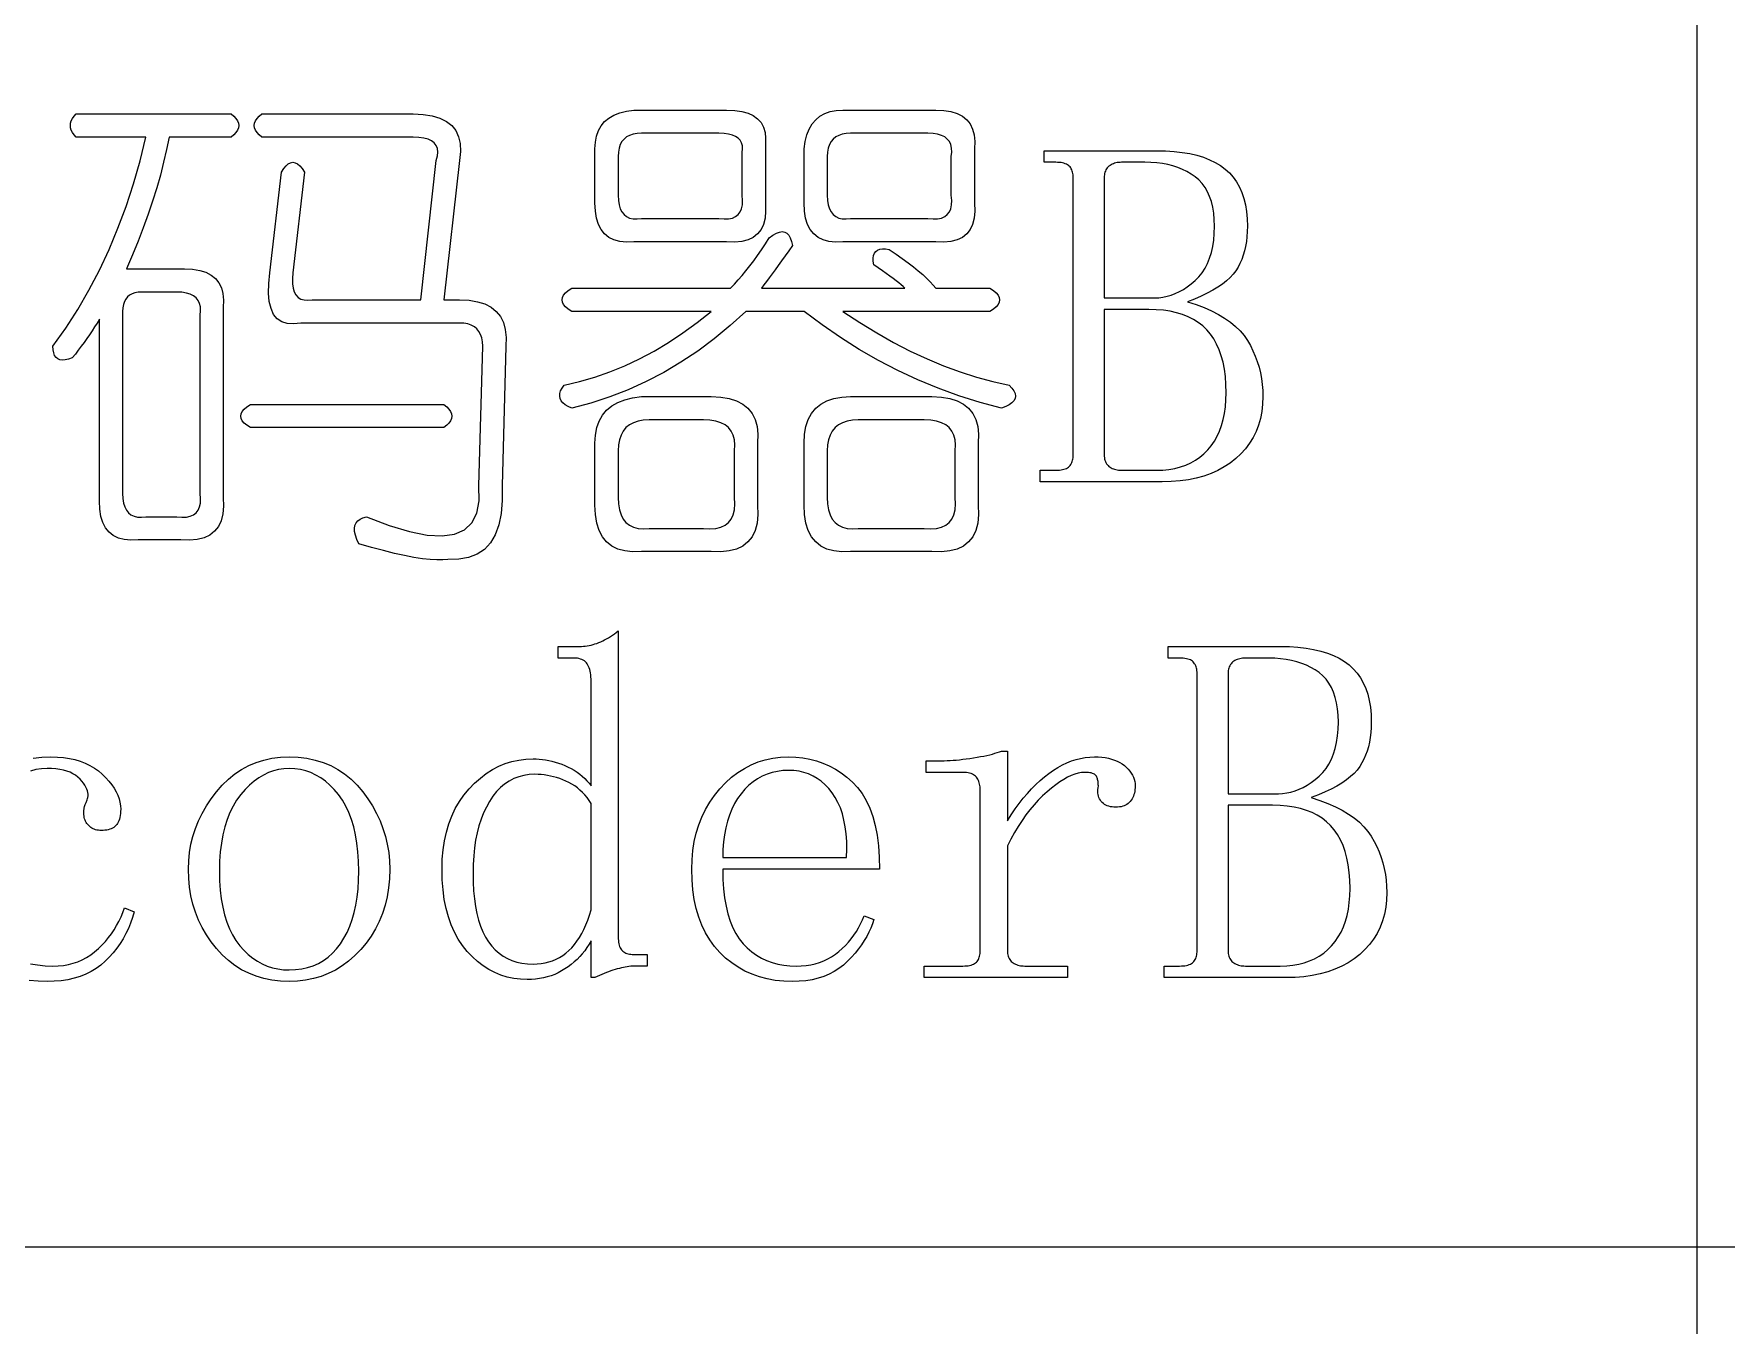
# Model space of a CAD drawing. Extents: x 1 to 297, y 1 to 210.
# Drawn here: x 245.32 to 252.32, y 45.35 to 50.69 of the extents above; entities that cross this region are included whole.
import ezdxf

# ---------------------------------------------------------------- set-up
doc = ezdxf.new("R2010")
doc.units = 0

msp = doc.modelspace()

# ---------------------------------------------------------------- linework, layer by layer
at = {"color": 7, "lineweight": 13}
for p, q in [((252.1961, 61.8412), (252.1961, 29.5098)), ((220.3005, 45.6755), (295.449, 45.6755))]:
    msp.add_line(p, q, dxfattribs=at)
for points in [[(245.4986, 50.356), (246.1386, 50.356), (246.1502, 50.3464), (246.1591, 50.3368), (246.1655, 50.3272), (246.1694, 50.3176), (246.1706, 50.308), (246.1694, 50.2984), (246.1655, 50.2888), (246.1591, 50.2792), (246.1502, 50.2696), (246.1386, 50.26), (245.8826, 50.26), (245.8722, 50.2085), (245.8602, 50.1564), (245.8466, 50.1036), (245.8314, 50.0501), (245.8146, 49.996), (245.7962, 49.9413), (245.7762, 49.886), (245.7546, 49.83), (245.7314, 49.7733), (245.7066, 49.716), (245.9466, 49.716), (245.9799, 49.7144), (246.0094, 49.7096), (246.035, 49.7016), (246.0567, 49.6904), (246.0746, 49.676), (246.0887, 49.6584), (246.099, 49.6376), (246.1054, 49.6136), (246.1079, 49.5864), (246.1066, 49.556), (246.1066, 48.772), (246.1078, 48.7357), (246.1047, 48.7036), (246.0975, 48.6756), (246.0862, 48.6517), (246.0706, 48.632), (246.051, 48.6165), (246.0271, 48.6052), (245.9991, 48.598), (245.967, 48.5949), (245.9306, 48.596), (245.7546, 48.596), (245.7242, 48.5948), (245.697, 48.5973), (245.673, 48.6037), (245.6522, 48.614), (245.6346, 48.628), (245.6202, 48.646), (245.609, 48.6677), (245.601, 48.6933), (245.5962, 48.7228), (245.5946, 48.756), (245.5946, 49.508), (245.5849, 49.492), (245.5748, 49.476), (245.5644, 49.46), (245.5537, 49.444), (245.5426, 49.428), (245.5313, 49.412), (245.5196, 49.396), (245.5076, 49.38), (245.4953, 49.364), (245.4826, 49.348), (245.4674, 49.3428), (245.4538, 49.3397), (245.4418, 49.3389), (245.4314, 49.3404), (245.4226, 49.344), (245.4154, 49.35), (245.4098, 49.3581), (245.4058, 49.3685), (245.4034, 49.3812), (245.4026, 49.396), (245.4554, 49.4709), (245.505, 49.5484), (245.5514, 49.6284), (245.5946, 49.7109), (245.6346, 49.796), (245.6714, 49.8837), (245.705, 49.974), (245.7354, 50.0668), (245.7626, 50.1621), (245.7866, 50.26), (245.4986, 50.26), (245.49, 50.2696), (245.4833, 50.2792), (245.4785, 50.2888), (245.4756, 50.2984), (245.4746, 50.308), (245.4756, 50.3176), (245.4785, 50.3272), (245.4833, 50.3368), (245.49, 50.3464)], [(246.2666, 50.356), (246.8906, 50.356), (246.9329, 50.3541), (246.97, 50.3484), (247.002, 50.3388), (247.0289, 50.3253), (247.0506, 50.308), (247.0673, 50.2869), (247.0788, 50.262), (247.0852, 50.2332), (247.0865, 50.2005), (247.0826, 50.164), (247.0186, 49.588), (247.0826, 49.588), (247.122, 49.5861), (247.1569, 49.5804), (247.1873, 49.5708), (247.2132, 49.5573), (247.2346, 49.54), (247.2516, 49.5189), (247.2641, 49.494), (247.2721, 49.4652), (247.2756, 49.4325), (247.2746, 49.396), (247.2586, 48.82), (247.2593, 48.7594), (247.2548, 48.7055), (247.2452, 48.6583), (247.2305, 48.6178), (247.2106, 48.584), (247.1857, 48.557), (247.1556, 48.5367), (247.1204, 48.5231), (247.0801, 48.5162), (247.0346, 48.516), (247.0137, 48.5138), (246.9892, 48.5135), (246.9612, 48.5151), (246.9297, 48.5186), (246.8946, 48.524), (246.8561, 48.5314), (246.814, 48.5407), (246.7684, 48.5519), (246.7193, 48.565), (246.6666, 48.58), (246.6583, 48.5984), (246.6526, 48.6152), (246.6494, 48.6304), (246.6487, 48.644), (246.6506, 48.656), (246.6551, 48.6664), (246.6622, 48.6752), (246.6718, 48.6824), (246.6839, 48.688), (246.6986, 48.692), (246.7926, 48.6559), (246.8759, 48.6306), (246.9487, 48.6162), (247.011, 48.6127), (247.0626, 48.62), (247.1038, 48.6383), (247.1343, 48.6674), (247.1543, 48.7074), (247.1638, 48.7583), (247.1626, 48.82), (247.1786, 49.396), (247.1777, 49.4143), (247.1748, 49.4306), (247.17, 49.445), (247.1633, 49.4575), (247.1546, 49.468), (247.1441, 49.4767), (247.1316, 49.4834), (247.1172, 49.4882), (247.1009, 49.4911), (247.0826, 49.492), (246.4266, 49.492), (246.3966, 49.4884), (246.3703, 49.4901), (246.3479, 49.4973), (246.3294, 49.51), (246.3146, 49.528), (246.3038, 49.5516), (246.2967, 49.5805), (246.2935, 49.6149), (246.2942, 49.6548), (246.2986, 49.7), (246.3466, 50.116), (246.3562, 50.1304), (246.3658, 50.1416), (246.3754, 50.1496), (246.385, 50.1544), (246.3946, 50.156), (246.4042, 50.1544), (246.4138, 50.1496), (246.4234, 50.1416), (246.433, 50.1304), (246.4426, 50.116), (246.3946, 49.7), (246.3926, 49.6759), (246.3927, 49.6546), (246.3951, 49.6362), (246.3998, 49.6207), (246.4066, 49.608), (246.4158, 49.5983), (246.4271, 49.5914), (246.4407, 49.5874), (246.4566, 49.5863), (246.4746, 49.588), (246.9226, 49.588), (246.9866, 50.164), (246.9914, 50.1823), (246.993, 50.1986), (246.9914, 50.213), (246.9866, 50.2255), (246.9786, 50.236), (246.9674, 50.2447), (246.953, 50.2514), (246.9354, 50.2562), (246.9146, 50.2591), (246.8906, 50.26), (246.2666, 50.26), (246.2551, 50.2696), (246.2462, 50.2792), (246.2398, 50.2888), (246.2359, 50.2984), (246.2346, 50.308), (246.2359, 50.3176), (246.2398, 50.3272), (246.2462, 50.3368), (246.2551, 50.3464)], [(247.8026, 50.372), (248.1866, 50.372), (248.2199, 50.3706), (248.2494, 50.3663), (248.275, 50.3591), (248.2967, 50.349), (248.3146, 50.336), (248.3287, 50.3202), (248.339, 50.3015), (248.3454, 50.2799), (248.3479, 50.2554), (248.3466, 50.228), (248.3466, 49.988), (248.3479, 49.9548), (248.3454, 49.9253), (248.339, 49.8997), (248.3287, 49.878), (248.3146, 49.86), (248.2967, 49.846), (248.275, 49.8357), (248.2494, 49.8293), (248.2199, 49.8268), (248.1866, 49.828), (247.8026, 49.828), (247.7722, 49.8268), (247.745, 49.8293), (247.721, 49.8357), (247.7002, 49.846), (247.6826, 49.86), (247.6682, 49.878), (247.657, 49.8997), (247.649, 49.9253), (247.6442, 49.9548), (247.6426, 49.988), (247.6426, 50.212), (247.6442, 50.2396), (247.649, 50.2645), (247.657, 50.2869), (247.6682, 50.3068), (247.6826, 50.324), (247.7002, 50.3388), (247.721, 50.3509), (247.745, 50.3605), (247.7722, 50.3676)], [(248.5066, 50.212), (248.5111, 50.2424), (248.5182, 50.2696), (248.5278, 50.2936), (248.5399, 50.3144), (248.5546, 50.332), (248.5719, 50.3464), (248.5918, 50.3576), (248.6142, 50.3656), (248.6391, 50.3704), (248.6666, 50.372), (249.0506, 50.372), (249.0839, 50.3704), (249.1134, 50.3656), (249.139, 50.3576), (249.1607, 50.3464), (249.1786, 50.332), (249.1927, 50.3144), (249.203, 50.2936), (249.2094, 50.2696), (249.2119, 50.2424), (249.2106, 50.212), (249.2106, 49.988), (249.2119, 49.9548), (249.2094, 49.9253), (249.203, 49.8997), (249.1927, 49.878), (249.1786, 49.86), (249.1607, 49.846), (249.139, 49.8357), (249.1134, 49.8293), (249.0839, 49.8268), (249.0506, 49.828), (248.6666, 49.828), (248.6362, 49.8268), (248.609, 49.8293), (248.585, 49.8357), (248.5642, 49.846), (248.5466, 49.86), (248.5322, 49.878), (248.521, 49.8997), (248.513, 49.9253), (248.5082, 49.9548), (248.5066, 49.988)], [(248.1546, 50.276), (247.8346, 50.276), (247.8164, 50.2751), (247.8001, 50.2722), (247.7857, 50.2674), (247.7732, 50.2607), (247.7626, 50.252), (247.754, 50.2415), (247.7473, 50.229), (247.7425, 50.2146), (247.7396, 50.1983), (247.7386, 50.18), (247.7386, 50.02), (247.7396, 49.9989), (247.7425, 49.9804), (247.7473, 49.9644), (247.754, 49.9509), (247.7626, 49.94), (247.7732, 49.9317), (247.7857, 49.926), (247.8001, 49.9228), (247.8164, 49.9221), (247.8346, 49.924), (248.1546, 49.924), (248.1758, 49.9221), (248.1943, 49.9228), (248.2103, 49.926), (248.2238, 49.9317), (248.2346, 49.94), (248.243, 49.9509), (248.2487, 49.9644), (248.2519, 49.9804), (248.2526, 49.9989), (248.2506, 50.02), (248.2506, 50.196), (248.2526, 50.2112), (248.2519, 50.2248), (248.2487, 50.2368), (248.243, 50.2472), (248.2346, 50.256), (248.2238, 50.2632), (248.2103, 50.2688), (248.1943, 50.2728), (248.1758, 50.2752)], [(249.0186, 50.276), (248.6986, 50.276), (248.6804, 50.2751), (248.6641, 50.2722), (248.6497, 50.2674), (248.6372, 50.2607), (248.6266, 50.252), (248.618, 50.2415), (248.6113, 50.229), (248.6065, 50.2146), (248.6036, 50.1983), (248.6026, 50.18), (248.6026, 50.02), (248.6036, 49.9989), (248.6065, 49.9804), (248.6113, 49.9644), (248.618, 49.9509), (248.6266, 49.94), (248.6372, 49.9317), (248.6497, 49.926), (248.6641, 49.9228), (248.6804, 49.9221), (248.6986, 49.924), (249.0186, 49.924), (249.0398, 49.9221), (249.0583, 49.9228), (249.0743, 49.926), (249.0878, 49.9317), (249.0986, 49.94), (249.107, 49.9509), (249.1127, 49.9644), (249.1159, 49.9804), (249.1166, 49.9989), (249.1146, 50.02), (249.1146, 50.18), (249.1166, 50.1983), (249.1159, 50.2146), (249.1127, 50.229), (249.107, 50.2415), (249.0986, 50.252), (249.0878, 50.2607), (249.0743, 50.2674), (249.0583, 50.2722), (249.0398, 50.2751)], [(249.4826, 48.836), (249.4826, 48.884), (249.5466, 48.884), (249.5544, 48.8842), (249.5617, 48.8847), (249.5685, 48.8855), (249.5748, 48.8866), (249.5806, 48.888), (249.586, 48.8898), (249.5909, 48.8919), (249.5953, 48.8943), (249.5992, 48.897), (249.6026, 48.9), (249.6057, 48.9034), (249.6084, 48.9071), (249.6108, 48.9111), (249.6129, 48.9154), (249.6146, 48.92), (249.6161, 48.925), (249.6172, 48.9303), (249.618, 48.9359), (249.6185, 48.9418), (249.6186, 48.948), (249.6186, 50.092), (249.6185, 50.0983), (249.618, 50.1042), (249.6172, 50.1098), (249.6161, 50.1151), (249.6146, 50.12), (249.6129, 50.1247), (249.6108, 50.129), (249.6084, 50.133), (249.6057, 50.1367), (249.6026, 50.14), (249.5992, 50.1431), (249.5953, 50.1458), (249.5909, 50.1482), (249.586, 50.1503), (249.5806, 50.152), (249.5748, 50.1535), (249.5685, 50.1546), (249.5617, 50.1554), (249.5544, 50.1559), (249.5466, 50.156), (249.4986, 50.156), (249.4986, 50.204), (249.9626, 50.204), (250, 50.2033), (250.0354, 50.201), (250.0688, 50.1972), (250.1002, 50.1919), (250.1296, 50.185), (250.157, 50.1767), (250.1824, 50.1668), (250.2058, 50.1554), (250.2272, 50.1425), (250.2466, 50.128), (250.2641, 50.112), (250.2798, 50.0943), (250.2936, 50.0749), (250.3055, 50.0538), (250.3156, 50.031), (250.3239, 50.0066), (250.3304, 49.9805), (250.335, 49.9527), (250.3377, 49.9232), (250.3386, 49.892), (250.3382, 49.87), (250.3367, 49.8488), (250.3343, 49.8284), (250.331, 49.8088), (250.3266, 49.79), (250.3214, 49.772), (250.3151, 49.7548), (250.3079, 49.7384), (250.2998, 49.7228), (250.2906, 49.708), (250.28, 49.6938), (250.2673, 49.6799), (250.2525, 49.6663), (250.2356, 49.653), (250.2166, 49.64), (250.1956, 49.6274), (250.1725, 49.6151), (250.1473, 49.6031), (250.12, 49.5914), (250.0906, 49.58), (250.1262, 49.5684), (250.1594, 49.5557), (250.1902, 49.5421), (250.2186, 49.5276), (250.2446, 49.512), (250.2682, 49.4956), (250.2894, 49.4781), (250.3082, 49.4597), (250.3246, 49.4404), (250.3386, 49.42), (250.3508, 49.399), (250.3617, 49.3775), (250.3713, 49.3555), (250.3796, 49.333), (250.3866, 49.31), (250.3924, 49.2866), (250.3969, 49.2627), (250.4001, 49.2383), (250.402, 49.2134), (250.4026, 49.188), (250.4015, 49.1567), (250.3982, 49.1266), (250.3926, 49.0978), (250.3847, 49.0703), (250.3746, 49.044), (250.3623, 49.0191), (250.3478, 48.9954), (250.331, 48.973), (250.3119, 48.9519), (250.2906, 48.932), (250.2674, 48.9138), (250.2426, 48.8975), (250.2162, 48.8831), (250.1882, 48.8706), (250.1586, 48.86), (250.1274, 48.8514), (250.0946, 48.8447), (250.0602, 48.8399), (250.0242, 48.837), (249.9866, 48.836)], [(250.2026, 49.892), (250.2018, 49.92), (250.1994, 49.9463), (250.1954, 49.9709), (250.1898, 49.9938), (250.1826, 50.015), (250.1738, 50.0346), (250.1634, 50.0525), (250.1514, 50.0687), (250.1378, 50.0832), (250.1226, 50.096), (250.1062, 50.1074), (250.0887, 50.1176), (250.0703, 50.1266), (250.051, 50.1344), (250.0306, 50.141), (250.0094, 50.1464), (249.9871, 50.1506), (249.9639, 50.1536), (249.9398, 50.1554), (249.9146, 50.156), (249.8186, 50.156), (249.8124, 50.1559), (249.8063, 50.1554), (249.8005, 50.1546), (249.795, 50.1535), (249.7896, 50.152), (249.7846, 50.1503), (249.7797, 50.1482), (249.7751, 50.1458), (249.7708, 50.1431), (249.7666, 50.14), (249.7628, 50.1367), (249.7594, 50.133), (249.7564, 50.129), (249.7538, 50.1247), (249.7516, 50.12), (249.7498, 50.1151), (249.7484, 50.1098), (249.7474, 50.1042), (249.7468, 50.0983), (249.7466, 50.092), (249.7466, 49.596), (249.9546, 49.596), (249.9722, 49.5968), (249.9895, 49.5989), (250.0067, 49.6025), (250.0238, 49.6076), (250.0406, 49.614), (250.0574, 49.622), (250.0739, 49.6313), (250.0903, 49.6421), (250.1066, 49.6544), (250.1226, 49.668), (250.1378, 49.6832), (250.1514, 49.7), (250.1634, 49.7184), (250.1738, 49.7384), (250.1826, 49.76), (250.1898, 49.7832), (250.1954, 49.808), (250.1994, 49.8344), (250.2018, 49.8624)], [(248.7946, 49.732), (248.7924, 49.7471), (248.7921, 49.7602), (248.7937, 49.7714), (248.7972, 49.7807), (248.8026, 49.788), (248.81, 49.7935), (248.8193, 49.797), (248.8305, 49.7986), (248.8436, 49.7983), (248.8586, 49.796), (248.8865, 49.7772), (248.9124, 49.7589), (248.9364, 49.7413), (248.9585, 49.7244), (248.9786, 49.708), (248.9969, 49.6924), (249.0132, 49.6773), (249.0276, 49.6629), (249.0401, 49.6492), (249.0506, 49.636), (249.2746, 49.636), (249.289, 49.6264), (249.3002, 49.6168), (249.3082, 49.6072), (249.313, 49.5976), (249.3146, 49.588), (249.313, 49.5784), (249.3082, 49.5688), (249.3002, 49.5592), (249.289, 49.5496), (249.2746, 49.54), (248.6666, 49.54), (248.7369, 49.4938), (248.8068, 49.4511), (248.8764, 49.4119), (248.9457, 49.3762), (249.0146, 49.344), (249.0833, 49.3154), (249.1516, 49.2903), (249.2196, 49.2687), (249.2873, 49.2506), (249.3546, 49.236), (249.3658, 49.2236), (249.3738, 49.2117), (249.3786, 49.2005), (249.3802, 49.19), (249.3786, 49.18), (249.3738, 49.1708), (249.3658, 49.1621), (249.3546, 49.1541), (249.3402, 49.1468), (249.3226, 49.14), (249.2338, 49.1642), (249.1466, 49.1919), (249.061, 49.2231), (248.977, 49.2578), (248.8946, 49.296), (248.8138, 49.3378), (248.7346, 49.3831), (248.657, 49.4319), (248.581, 49.4842), (248.5066, 49.54), (248.2666, 49.54), (248.2018, 49.4813), (248.1354, 49.4268), (248.0674, 49.3764), (247.9978, 49.3301), (247.9266, 49.288), (247.8538, 49.2501), (247.7794, 49.2164), (247.7034, 49.1868), (247.6258, 49.1613), (247.5466, 49.14), (247.5319, 49.1468), (247.5198, 49.1541), (247.5102, 49.1621), (247.5031, 49.1708), (247.4986, 49.18), (247.4967, 49.19), (247.4974, 49.2005), (247.5006, 49.2117), (247.5063, 49.2236), (247.5146, 49.236), (247.5783, 49.2506), (247.6414, 49.2687), (247.7038, 49.2903), (247.7655, 49.3154), (247.8266, 49.344), (247.8871, 49.3762), (247.947, 49.4119), (248.0062, 49.4511), (248.0647, 49.4938), (248.1226, 49.54), (247.5466, 49.54), (247.5322, 49.5496), (247.521, 49.5592), (247.513, 49.5688), (247.5082, 49.5784), (247.5066, 49.588), (247.5082, 49.5976), (247.513, 49.6072), (247.521, 49.6168), (247.5322, 49.6264), (247.5466, 49.636), (248.2026, 49.636), (248.2186, 49.6525), (248.2346, 49.67), (248.2506, 49.6884), (248.2666, 49.7077), (248.2826, 49.728), (248.2986, 49.7493), (248.3146, 49.7716), (248.3306, 49.7948), (248.3466, 49.8189), (248.3626, 49.844), (248.378, 49.8552), (248.3921, 49.8632), (248.4049, 49.868), (248.4164, 49.8696), (248.4266, 49.868), (248.4356, 49.8632), (248.4433, 49.8552), (248.4497, 49.844), (248.4548, 49.8296), (248.4586, 49.812), (248.443, 49.7901), (248.4279, 49.7692), (248.4135, 49.7492), (248.3998, 49.7301), (248.3866, 49.712), (248.3742, 49.6949), (248.3623, 49.6788), (248.3511, 49.6636), (248.3406, 49.6493), (248.3306, 49.636), (248.9226, 49.636), (248.9156, 49.6428), (248.9073, 49.6501), (248.8977, 49.6581), (248.8868, 49.6668), (248.8746, 49.676), (248.8612, 49.686), (248.8465, 49.6965), (248.8305, 49.7077), (248.8132, 49.7196)], [(245.9146, 49.62), (245.7706, 49.62), (245.7554, 49.6192), (245.7418, 49.6168), (245.7298, 49.6128), (245.7194, 49.6072), (245.7106, 49.6), (245.7034, 49.5912), (245.6978, 49.5808), (245.6938, 49.5688), (245.6914, 49.5552), (245.6906, 49.54), (245.6906, 48.788), (245.6916, 48.7669), (245.6945, 48.7484), (245.6993, 48.7324), (245.706, 48.7189), (245.7146, 48.708), (245.7252, 48.6997), (245.7377, 48.694), (245.7521, 48.6908), (245.7684, 48.6901), (245.7866, 48.692), (245.9146, 48.692), (245.9358, 48.6901), (245.9543, 48.6908), (245.9703, 48.694), (245.9838, 48.6997), (245.9946, 48.708), (246.003, 48.7189), (246.0087, 48.7324), (246.0119, 48.7484), (246.0126, 48.7669), (246.0106, 48.788), (246.0106, 49.524), (246.0126, 49.5423), (246.0119, 49.5586), (246.0087, 49.573), (246.003, 49.5855), (245.9946, 49.596), (245.9838, 49.6047), (245.9703, 49.6114), (245.9543, 49.6162), (245.9358, 49.6191)], [(249.9626, 48.884), (249.9892, 48.8849), (250.0146, 48.8874), (250.0388, 48.8916), (250.0618, 48.8975), (250.0836, 48.905), (250.1042, 48.9143), (250.1236, 48.9252), (250.1418, 48.9378), (250.1588, 48.9521), (250.1746, 48.968), (250.1891, 48.9855), (250.202, 49.0044), (250.2134, 49.0246), (250.2233, 49.0461), (250.2316, 49.069), (250.2385, 49.0933), (250.2438, 49.119), (250.2476, 49.146), (250.2499, 49.1743), (250.2506, 49.204), (250.2498, 49.2383), (250.2474, 49.2708), (250.2434, 49.3014), (250.2378, 49.3301), (250.2306, 49.357), (250.2218, 49.3821), (250.2114, 49.4054), (250.1994, 49.4268), (250.1858, 49.4463), (250.1706, 49.464), (250.1538, 49.48), (250.1354, 49.4943), (250.1154, 49.5069), (250.0938, 49.5178), (250.0706, 49.527), (250.0458, 49.5346), (250.0194, 49.5405), (249.9914, 49.5447), (249.9618, 49.5472), (249.9306, 49.548), (249.7466, 49.548), (249.7466, 48.948), (249.7468, 48.9418), (249.7474, 48.9359), (249.7484, 48.9303), (249.7498, 48.925), (249.7516, 48.92), (249.7538, 48.9154), (249.7564, 48.9111), (249.7594, 48.9071), (249.7628, 48.9034), (249.7666, 48.9), (249.7708, 48.897), (249.7751, 48.8943), (249.7797, 48.8919), (249.7846, 48.8898), (249.7896, 48.888), (249.795, 48.8866), (249.8005, 48.8855), (249.8063, 48.8847), (249.8124, 48.8842), (249.8186, 48.884)], [(247.6426, 48.996), (247.6446, 49.0296), (247.6503, 49.06), (247.6599, 49.0872), (247.6734, 49.1112), (247.6906, 49.132), (247.7118, 49.1496), (247.7367, 49.164), (247.7655, 49.1752), (247.7982, 49.1832), (247.8346, 49.188), (248.1226, 49.188), (248.162, 49.1861), (248.1969, 49.1804), (248.2273, 49.1708), (248.2532, 49.1573), (248.2746, 49.14), (248.2916, 49.1189), (248.3041, 49.094), (248.3121, 49.0652), (248.3156, 49.0325), (248.3146, 48.996), (248.3146, 48.74), (248.3156, 48.7007), (248.3121, 48.6658), (248.3041, 48.6354), (248.2916, 48.6095), (248.2746, 48.588), (248.2532, 48.5711), (248.2273, 48.5586), (248.1969, 48.5506), (248.162, 48.5471), (248.1226, 48.548), (247.8346, 48.548), (247.7982, 48.5471), (247.7655, 48.5506), (247.7367, 48.5586), (247.7118, 48.5711), (247.6906, 48.588), (247.6734, 48.6095), (247.6599, 48.6354), (247.6503, 48.6658), (247.6446, 48.7007), (247.6426, 48.74)], [(248.5066, 48.996), (248.5086, 49.0325), (248.5143, 49.0652), (248.5239, 49.094), (248.5374, 49.1189), (248.5546, 49.14), (248.5758, 49.1573), (248.6007, 49.1708), (248.6295, 49.1804), (248.6622, 49.1861), (248.6986, 49.188), (249.0346, 49.188), (249.074, 49.1861), (249.1089, 49.1804), (249.1393, 49.1708), (249.1652, 49.1573), (249.1866, 49.14), (249.2036, 49.1189), (249.2161, 49.094), (249.2241, 49.0652), (249.2276, 49.0325), (249.2266, 48.996), (249.2266, 48.74), (249.2276, 48.7007), (249.2241, 48.6658), (249.2161, 48.6354), (249.2036, 48.6095), (249.1866, 48.588), (249.1652, 48.5711), (249.1393, 48.5586), (249.1089, 48.5506), (249.074, 48.5471), (249.0346, 48.548), (248.6986, 48.548), (248.6622, 48.5471), (248.6295, 48.5506), (248.6007, 48.5586), (248.5758, 48.5711), (248.5546, 48.588), (248.5374, 48.6095), (248.5239, 48.6354), (248.5143, 48.6658), (248.5086, 48.7007), (248.5066, 48.74)], [(247.0186, 49.156), (247.0302, 49.1464), (247.0391, 49.1368), (247.0455, 49.1272), (247.0494, 49.1176), (247.0506, 49.108), (247.0494, 49.0984), (247.0455, 49.0888), (247.0391, 49.0792), (247.0302, 49.0696), (247.0186, 49.06), (246.2186, 49.06), (246.2042, 49.0696), (246.193, 49.0792), (246.185, 49.0888), (246.1802, 49.0984), (246.1786, 49.108), (246.1802, 49.1176), (246.185, 49.1272), (246.193, 49.1368), (246.2042, 49.1464), (246.2186, 49.156)], [(248.0906, 49.092), (247.8666, 49.092), (247.8423, 49.0908), (247.8206, 49.0869), (247.8014, 49.0805), (247.7847, 49.0716), (247.7706, 49.06), (247.7591, 49.046), (247.7502, 49.0293), (247.7438, 49.0101), (247.7399, 48.9884), (247.7386, 48.964), (247.7386, 48.772), (247.7399, 48.7448), (247.7438, 48.7208), (247.7502, 48.7), (247.7591, 48.6824), (247.7706, 48.668), (247.7847, 48.6568), (247.8014, 48.6488), (247.8206, 48.644), (247.8423, 48.6424), (247.8666, 48.644), (248.0906, 48.644), (248.1178, 48.6424), (248.1418, 48.644), (248.1626, 48.6488), (248.1802, 48.6568), (248.1946, 48.668), (248.2058, 48.6824), (248.2138, 48.7), (248.2186, 48.7208), (248.2202, 48.7448), (248.2186, 48.772), (248.2186, 48.964), (248.2202, 48.9884), (248.2186, 49.0101), (248.2138, 49.0293), (248.2058, 49.046), (248.1946, 49.06), (248.1802, 49.0716), (248.1626, 49.0805), (248.1418, 49.0869), (248.1178, 49.0908)], [(249.0026, 49.092), (248.7306, 49.092), (248.7063, 49.0908), (248.6846, 49.0869), (248.6654, 49.0805), (248.6487, 49.0716), (248.6346, 49.06), (248.6231, 49.046), (248.6142, 49.0293), (248.6078, 49.0101), (248.6039, 48.9884), (248.6026, 48.964), (248.6026, 48.772), (248.6039, 48.7448), (248.6078, 48.7208), (248.6142, 48.7), (248.6231, 48.6824), (248.6346, 48.668), (248.6487, 48.6568), (248.6654, 48.6488), (248.6846, 48.644), (248.7063, 48.6424), (248.7306, 48.644), (249.0026, 48.644), (249.0298, 48.6424), (249.0538, 48.644), (249.0746, 48.6488), (249.0922, 48.6568), (249.1066, 48.668), (249.1178, 48.6824), (249.1258, 48.7), (249.1306, 48.7208), (249.1322, 48.7448), (249.1306, 48.772), (249.1306, 48.964), (249.1322, 48.9884), (249.1306, 49.0101), (249.1258, 49.0293), (249.1178, 49.046), (249.1066, 49.06), (249.0922, 49.0716), (249.0746, 49.0805), (249.0538, 49.0869), (249.0298, 49.0908)], [(247.3626, 46.78), (247.3342, 46.7812), (247.3066, 46.7847), (247.2798, 46.7905), (247.2538, 46.7986), (247.2286, 46.809), (247.2042, 46.8218), (247.1806, 46.8369), (247.1578, 46.8543), (247.1358, 46.874), (247.1146, 46.896), (247.0949, 46.9203), (247.0772, 46.9468), (247.0616, 46.9754), (247.0481, 47.0061), (247.0366, 47.039), (247.0273, 47.0741), (247.02, 47.1114), (247.0148, 47.1508), (247.0117, 47.1923), (247.0106, 47.236), (247.0117, 47.2768), (247.0151, 47.3159), (247.0207, 47.3533), (247.0285, 47.389), (247.0386, 47.423), (247.0509, 47.4554), (247.0655, 47.4861), (247.0823, 47.5151), (247.1013, 47.5424), (247.1226, 47.568), (247.1454, 47.5916), (247.169, 47.6127), (247.1934, 47.6313), (247.2186, 47.6474), (247.2446, 47.661), (247.2714, 47.6722), (247.299, 47.6809), (247.3274, 47.6871), (247.3566, 47.6908), (247.3866, 47.692), (247.3995, 47.6918), (247.4124, 47.6909), (247.4254, 47.6895), (247.4385, 47.6876), (247.4516, 47.685), (247.4649, 47.682), (247.4782, 47.6783), (247.4916, 47.6741), (247.5051, 47.6694), (247.5186, 47.664), (247.532, 47.6582), (247.5447, 47.6517), (247.5569, 47.6447), (247.5686, 47.6372), (247.5796, 47.629), (247.5901, 47.6204), (247.6001, 47.6111), (247.6095, 47.6013), (247.6183, 47.591), (247.6266, 47.58), (247.6266, 48.012), (247.6265, 48.0214), (247.626, 48.0303), (247.6252, 48.0387), (247.6241, 48.0466), (247.6226, 48.054), (247.6209, 48.061), (247.6188, 48.0675), (247.6164, 48.0735), (247.6137, 48.079), (247.6106, 48.084), (247.6072, 48.0886), (247.6033, 48.0927), (247.5989, 48.0963), (247.594, 48.0994), (247.5886, 48.102), (247.5828, 48.1042), (247.5765, 48.1059), (247.5697, 48.1071), (247.5624, 48.1078), (247.5546, 48.108), (247.4906, 48.108), (247.4906, 48.156), (247.5786, 48.156), (247.5866, 48.1562), (247.5946, 48.1567), (247.6026, 48.1575), (247.6106, 48.1586), (247.6186, 48.16), (247.6266, 48.1618), (247.6346, 48.1639), (247.6426, 48.1663), (247.6506, 48.169), (247.6586, 48.172), (247.6666, 48.1754), (247.6746, 48.1791), (247.6826, 48.1831), (247.6906, 48.1874), (247.6986, 48.192), (247.7066, 48.197), (247.7146, 48.2023), (247.7226, 48.2079), (247.7306, 48.2138), (247.7386, 48.22), (247.7386, 46.956), (247.7388, 46.9483), (247.7393, 46.941), (247.7401, 46.9342), (247.7412, 46.9279), (247.7426, 46.922), (247.7444, 46.9167), (247.7465, 46.9118), (247.7489, 46.9074), (247.7516, 46.9035), (247.7546, 46.9), (247.758, 46.897), (247.7617, 46.8943), (247.7657, 46.8919), (247.77, 46.8898), (247.7746, 46.888), (247.7796, 46.8866), (247.7849, 46.8855), (247.7905, 46.8847), (247.7964, 46.8842), (247.8026, 46.884), (247.8586, 46.884), (247.8586, 46.836), (247.8106, 46.836), (247.8041, 46.8359), (247.7973, 46.8356), (247.7903, 46.835), (247.7831, 46.8341), (247.7756, 46.833), (247.7679, 46.8317), (247.7599, 46.8302), (247.7518, 46.8284), (247.7433, 46.8263), (247.7346, 46.824), (247.7258, 46.8215), (247.7169, 46.8188), (247.7079, 46.8158), (247.6988, 46.8125), (247.6896, 46.809), (247.6804, 46.8053), (247.6711, 46.8014), (247.6617, 46.7972), (247.6522, 46.7927), (247.6426, 46.788), (247.6266, 46.788), (247.6266, 46.94), (247.6183, 46.9259), (247.6095, 46.9124), (247.6001, 46.8994), (247.5901, 46.8869), (247.5796, 46.875), (247.5686, 46.8637), (247.5569, 46.853), (247.5447, 46.8428), (247.532, 46.8331), (247.5186, 46.824), (247.5048, 46.8157), (247.4906, 46.8082), (247.476, 46.8016), (247.461, 46.7959), (247.4456, 46.791), (247.4298, 46.7871), (247.4136, 46.784), (247.397, 46.7818), (247.38, 46.7805)], [(249.9946, 46.788), (249.9946, 46.836), (250.0586, 46.836), (250.0664, 46.8362), (250.0737, 46.8367), (250.0805, 46.8375), (250.0868, 46.8386), (250.0926, 46.84), (250.098, 46.8418), (250.1029, 46.8439), (250.1073, 46.8463), (250.1112, 46.849), (250.1146, 46.852), (250.1177, 46.8554), (250.1204, 46.8591), (250.1228, 46.8631), (250.1249, 46.8674), (250.1266, 46.872), (250.1281, 46.877), (250.1292, 46.8823), (250.13, 46.8879), (250.1305, 46.8938), (250.1306, 46.9), (250.1306, 48.044), (250.1305, 48.0503), (250.13, 48.0562), (250.1292, 48.0618), (250.1281, 48.0671), (250.1266, 48.072), (250.1249, 48.0767), (250.1228, 48.081), (250.1204, 48.085), (250.1177, 48.0887), (250.1146, 48.092), (250.1112, 48.0951), (250.1073, 48.0978), (250.1029, 48.1002), (250.098, 48.1023), (250.0926, 48.104), (250.0868, 48.1055), (250.0805, 48.1066), (250.0737, 48.1074), (250.0664, 48.1079), (250.0586, 48.108), (250.0106, 48.108), (250.0106, 48.156), (250.4746, 48.156), (250.512, 48.1553), (250.5474, 48.153), (250.5808, 48.1492), (250.6122, 48.1439), (250.6416, 48.137), (250.669, 48.1287), (250.6944, 48.1188), (250.7178, 48.1074), (250.7392, 48.0945), (250.7586, 48.08), (250.7761, 48.064), (250.7917, 48.0463), (250.8056, 48.0269), (250.8175, 48.0058), (250.8276, 47.983), (250.8359, 47.9586), (250.8423, 47.9325), (250.847, 47.9047), (250.8497, 47.8752), (250.8506, 47.844), (250.8502, 47.822), (250.8487, 47.8008), (250.8463, 47.7804), (250.843, 47.7608), (250.8386, 47.742), (250.8334, 47.724), (250.8271, 47.7068), (250.8199, 47.6904), (250.8118, 47.6748), (250.8026, 47.66), (250.792, 47.6458), (250.7793, 47.6319), (250.7645, 47.6183), (250.7476, 47.605), (250.7286, 47.592), (250.7076, 47.5794), (250.6845, 47.5671), (250.6593, 47.5551), (250.632, 47.5434), (250.6026, 47.532), (250.6382, 47.5204), (250.6714, 47.5077), (250.7022, 47.4941), (250.7306, 47.4796), (250.7566, 47.464), (250.7802, 47.4476), (250.8014, 47.4301), (250.8202, 47.4117), (250.8366, 47.3924), (250.8506, 47.372), (250.8628, 47.351), (250.8737, 47.3295), (250.8833, 47.3075), (250.8916, 47.285), (250.8986, 47.262), (250.9044, 47.2386), (250.9089, 47.2147), (250.9121, 47.1903), (250.914, 47.1654), (250.9146, 47.14), (250.9135, 47.1087), (250.9102, 47.0786), (250.9046, 47.0498), (250.8967, 47.0223), (250.8866, 46.996), (250.8743, 46.9711), (250.8598, 46.9474), (250.843, 46.925), (250.8239, 46.9039), (250.8026, 46.884), (250.7794, 46.8658), (250.7546, 46.8495), (250.7282, 46.8351), (250.7002, 46.8226), (250.6706, 46.812), (250.6394, 46.8034), (250.6066, 46.7967), (250.5722, 46.7919), (250.5362, 46.789), (250.4986, 46.788)], [(250.7146, 47.844), (250.7138, 47.872), (250.7114, 47.8983), (250.7074, 47.9229), (250.7018, 47.9458), (250.6946, 47.967), (250.6858, 47.9866), (250.6754, 48.0045), (250.6634, 48.0207), (250.6498, 48.0352), (250.6346, 48.048), (250.6181, 48.0594), (250.6007, 48.0696), (250.5823, 48.0786), (250.563, 48.0864), (250.5426, 48.093), (250.5213, 48.0984), (250.4991, 48.1026), (250.4759, 48.1056), (250.4518, 48.1074), (250.4266, 48.108), (250.3306, 48.108), (250.3244, 48.1079), (250.3183, 48.1074), (250.3125, 48.1066), (250.3069, 48.1055), (250.3016, 48.104), (250.2966, 48.1023), (250.2917, 48.1002), (250.2871, 48.0978), (250.2827, 48.0951), (250.2786, 48.092), (250.2748, 48.0887), (250.2714, 48.085), (250.2684, 48.081), (250.2658, 48.0767), (250.2636, 48.072), (250.2618, 48.0671), (250.2604, 48.0618), (250.2594, 48.0562), (250.2588, 48.0503), (250.2586, 48.044), (250.2586, 47.548), (250.4666, 47.548), (250.4841, 47.5488), (250.5015, 47.5509), (250.5187, 47.5545), (250.5358, 47.5596), (250.5526, 47.566), (250.5694, 47.574), (250.5859, 47.5833), (250.6023, 47.5941), (250.6185, 47.6064), (250.6346, 47.62), (250.6498, 47.6352), (250.6634, 47.652), (250.6754, 47.6704), (250.6858, 47.6904), (250.6946, 47.712), (250.7018, 47.7352), (250.7074, 47.76), (250.7114, 47.7864), (250.7138, 47.8144)], [(246.7946, 47.236), (246.7934, 47.1967), (246.7898, 47.1588), (246.7838, 47.1222), (246.7754, 47.0869), (246.7646, 47.053), (246.7514, 47.0205), (246.7358, 46.9894), (246.7178, 46.9596), (246.6974, 46.9311), (246.6746, 46.904), (246.6501, 46.879), (246.6244, 46.8565), (246.5976, 46.8367), (246.5697, 46.8196), (246.5406, 46.805), (246.5105, 46.7932), (246.4792, 46.7839), (246.4468, 46.7773), (246.4133, 46.7734), (246.3786, 46.772), (246.3425, 46.7734), (246.3078, 46.7775), (246.2744, 46.7843), (246.2423, 46.7938), (246.2116, 46.806), (246.1823, 46.821), (246.1544, 46.8387), (246.1277, 46.8591), (246.1025, 46.8822), (246.0786, 46.908), (246.0566, 46.9358), (246.0369, 46.9647), (246.0195, 46.9947), (246.0044, 47.0258), (245.9916, 47.058), (245.9812, 47.0914), (245.9731, 47.1259), (245.9673, 47.1615), (245.9638, 47.1982), (245.9626, 47.236), (245.9638, 47.2709), (245.9673, 47.3052), (245.9731, 47.3388), (245.9812, 47.3717), (245.9916, 47.404), (246.0044, 47.4357), (246.0195, 47.4668), (246.0369, 47.4972), (246.0566, 47.5269), (246.0786, 47.556), (246.1025, 47.5834), (246.1277, 47.6079), (246.1544, 47.6295), (246.1823, 47.6482), (246.2116, 47.664), (246.2423, 47.677), (246.2744, 47.6871), (246.3078, 47.6943), (246.3425, 47.6986), (246.3786, 47.7), (246.4162, 47.6986), (246.4522, 47.6943), (246.4866, 47.6871), (246.5194, 47.677), (246.5506, 47.664), (246.5802, 47.6482), (246.6082, 47.6295), (246.6346, 47.6079), (246.6594, 47.5834), (246.6826, 47.556), (246.7039, 47.5269), (246.7229, 47.4972), (246.7397, 47.4668), (246.7543, 47.4357), (246.7666, 47.404), (246.7767, 47.3717), (246.7845, 47.3388), (246.7901, 47.3052), (246.7935, 47.2709)], [(248.1706, 47.236), (248.1715, 47.1941), (248.174, 47.1546), (248.1782, 47.1176), (248.1841, 47.0831), (248.1916, 47.051), (248.2009, 47.0215), (248.2118, 46.9944), (248.2244, 46.9698), (248.2387, 46.9477), (248.2546, 46.928), (248.272, 46.9106), (248.2903, 46.8949), (248.3097, 46.8811), (248.3302, 46.8692), (248.3516, 46.859), (248.3741, 46.8508), (248.3977, 46.8443), (248.4223, 46.8397), (248.448, 46.837), (248.4746, 46.836), (248.4951, 46.8366), (248.515, 46.8384), (248.5341, 46.8414), (248.5527, 46.8456), (248.5706, 46.851), (248.5879, 46.8576), (248.6046, 46.8654), (248.6205, 46.8744), (248.6359, 46.8846), (248.6506, 46.896), (248.6646, 46.9083), (248.6778, 46.9212), (248.6902, 46.9346), (248.7018, 46.9485), (248.7126, 46.963), (248.7226, 46.9781), (248.7318, 46.9938), (248.7402, 47.01), (248.7478, 47.0267), (248.7546, 47.044), (248.7946, 47.028), (248.7892, 47.0105), (248.7826, 46.993), (248.7748, 46.9756), (248.7658, 46.9583), (248.7556, 46.941), (248.7442, 46.9239), (248.7316, 46.9068), (248.7178, 46.8898), (248.7028, 46.8729), (248.6866, 46.856), (248.6692, 46.8401), (248.6506, 46.8258), (248.6308, 46.8132), (248.6098, 46.8023), (248.5876, 46.793), (248.5642, 46.7855), (248.5396, 46.7796), (248.5138, 46.7754), (248.4868, 46.7729), (248.4586, 46.772), (248.4225, 46.7732), (248.3878, 46.7768), (248.3544, 46.7828), (248.3223, 46.7912), (248.2916, 46.802), (248.2623, 46.8152), (248.2343, 46.8308), (248.2077, 46.8488), (248.1825, 46.8692), (248.1586, 46.892), (248.1366, 46.9171), (248.1169, 46.9442), (248.0995, 46.9734), (248.0844, 47.0047), (248.0716, 47.038), (248.0612, 47.0735), (248.0531, 47.111), (248.0473, 47.1506), (248.0438, 47.1923), (248.0426, 47.236), (248.0438, 47.2754), (248.0473, 47.3133), (248.0531, 47.3499), (248.0612, 47.3852), (248.0716, 47.419), (248.0844, 47.4516), (248.0995, 47.4827), (248.1169, 47.5125), (248.1366, 47.541), (248.1586, 47.568), (248.1824, 47.5931), (248.2071, 47.6156), (248.2329, 47.6354), (248.2598, 47.6525), (248.2876, 47.667), (248.3166, 47.6789), (248.3465, 47.6882), (248.3775, 47.6948), (248.4095, 47.6987), (248.4426, 47.7), (248.4726, 47.699), (248.5018, 47.6959), (248.5302, 47.6907), (248.5578, 47.6834), (248.5846, 47.674), (248.6106, 47.6626), (248.6358, 47.6491), (248.6602, 47.6335), (248.6838, 47.6158), (248.7066, 47.596), (248.7279, 47.5737), (248.7469, 47.5484), (248.7637, 47.52), (248.7783, 47.4885), (248.7906, 47.454), (248.8007, 47.4165), (248.8085, 47.376), (248.8141, 47.3324), (248.8175, 47.2857), (248.8186, 47.236)], [(249.3466, 47.436), (249.3627, 47.461), (249.3791, 47.4848), (249.3957, 47.5074), (249.4126, 47.5288), (249.4296, 47.549), (249.4469, 47.568), (249.4645, 47.5858), (249.4823, 47.6024), (249.5004, 47.6178), (249.5186, 47.632), (249.5371, 47.645), (249.5556, 47.6565), (249.5742, 47.6667), (249.5929, 47.6756), (249.6116, 47.683), (249.6305, 47.6892), (249.6494, 47.6939), (249.6684, 47.6973), (249.6875, 47.6994), (249.7066, 47.7), (249.7223, 47.6997), (249.7372, 47.6986), (249.7514, 47.6968), (249.7649, 47.6943), (249.7776, 47.691), (249.7897, 47.6871), (249.801, 47.6824), (249.8116, 47.677), (249.8215, 47.6709), (249.8306, 47.664), (249.839, 47.6567), (249.8465, 47.6492), (249.8531, 47.6414), (249.8588, 47.6333), (249.8636, 47.625), (249.8676, 47.6165), (249.8707, 47.6078), (249.8729, 47.5988), (249.8742, 47.5895), (249.8746, 47.58), (249.8744, 47.5722), (249.8738, 47.5647), (249.8728, 47.5575), (249.8714, 47.5506), (249.8696, 47.544), (249.8674, 47.5378), (249.8648, 47.5319), (249.8618, 47.5263), (249.8584, 47.521), (249.8546, 47.516), (249.8504, 47.5115), (249.8458, 47.5074), (249.8408, 47.5038), (249.8354, 47.5007), (249.8296, 47.498), (249.8234, 47.4959), (249.8168, 47.4942), (249.8098, 47.493), (249.8024, 47.4923), (249.7946, 47.492), (249.7868, 47.4923), (249.7794, 47.493), (249.7724, 47.4942), (249.7658, 47.4959), (249.7596, 47.498), (249.7538, 47.5007), (249.7484, 47.5038), (249.7434, 47.5074), (249.7388, 47.5115), (249.7346, 47.516), (249.7309, 47.521), (249.7278, 47.5263), (249.7252, 47.5319), (249.7231, 47.5378), (249.7216, 47.544), (249.7207, 47.5506), (249.7204, 47.5575), (249.7206, 47.5647), (249.7213, 47.5722), (249.7226, 47.58), (249.7225, 47.5848), (249.7223, 47.5893), (249.7219, 47.5937), (249.7213, 47.598), (249.7206, 47.602), (249.7198, 47.606), (249.7187, 47.6097), (249.7175, 47.6133), (249.7162, 47.6168), (249.7146, 47.62), (249.7127, 47.6231), (249.7101, 47.6258), (249.707, 47.6282), (249.7031, 47.6303), (249.6986, 47.632), (249.6935, 47.6335), (249.6877, 47.6346), (249.6814, 47.6354), (249.6743, 47.6359), (249.6666, 47.636), (249.6535, 47.6352), (249.6399, 47.6328), (249.6257, 47.6288), (249.6109, 47.6232), (249.5956, 47.616), (249.5798, 47.6072), (249.5633, 47.5968), (249.5463, 47.5848), (249.5287, 47.5712), (249.5106, 47.556), (249.4924, 47.5394), (249.4746, 47.5215), (249.4572, 47.5023), (249.4402, 47.4818), (249.4236, 47.46), (249.4074, 47.437), (249.3916, 47.4127), (249.3762, 47.3871), (249.3612, 47.3602), (249.3466, 47.332), (249.3466, 46.9), (249.3468, 46.8938), (249.3474, 46.8879), (249.3484, 46.8823), (249.3498, 46.877), (249.3516, 46.872), (249.3538, 46.8674), (249.3564, 46.8631), (249.3594, 46.8591), (249.3628, 46.8554), (249.3666, 46.852), (249.3708, 46.849), (249.3751, 46.8463), (249.3797, 46.8439), (249.3846, 46.8418), (249.3896, 46.84), (249.395, 46.8386), (249.4005, 46.8375), (249.4063, 46.8367), (249.4124, 46.8362), (249.4186, 46.836), (249.5946, 46.836), (249.5946, 46.788), (249.0026, 46.788), (249.0026, 46.836), (249.1626, 46.836), (249.1704, 46.8362), (249.1777, 46.8367), (249.1845, 46.8375), (249.1908, 46.8386), (249.1966, 46.84), (249.202, 46.8418), (249.2069, 46.8439), (249.2113, 46.8463), (249.2152, 46.849), (249.2186, 46.852), (249.2217, 46.8554), (249.2244, 46.8591), (249.2268, 46.8631), (249.2289, 46.8674), (249.2306, 46.872), (249.2321, 46.877), (249.2332, 46.8823), (249.234, 46.8879), (249.2345, 46.8938), (249.2346, 46.9), (249.2346, 47.564), (249.2345, 47.5703), (249.234, 47.5764), (249.2332, 47.5822), (249.2321, 47.5877), (249.2306, 47.593), (249.2289, 47.5981), (249.2268, 47.603), (249.2244, 47.6076), (249.2217, 47.6119), (249.2186, 47.616), (249.2152, 47.6198), (249.2113, 47.6232), (249.2069, 47.6262), (249.202, 47.6288), (249.1966, 47.631), (249.1908, 47.6328), (249.1845, 47.6342), (249.1777, 47.6352), (249.1704, 47.6358), (249.1626, 47.636), (249.0106, 47.636), (249.0106, 47.684), (249.0746, 47.684), (249.086, 47.6842), (249.0978, 47.6845), (249.11, 47.6851), (249.1226, 47.686), (249.1356, 47.687), (249.149, 47.6884), (249.1628, 47.6899), (249.177, 47.6917), (249.1916, 47.6938), (249.2066, 47.696), (249.2215, 47.6985), (249.2356, 47.701), (249.249, 47.7036), (249.2617, 47.7063), (249.2736, 47.709), (249.2849, 47.7119), (249.2954, 47.7148), (249.3052, 47.7178), (249.3143, 47.7209), (249.3226, 47.724), (249.3466, 47.724)], [(246.0906, 47.228), (246.0915, 47.1875), (246.094, 47.1492), (246.0982, 47.113), (246.1041, 47.0789), (246.1116, 47.047), (246.1209, 47.0173), (246.1318, 46.9898), (246.1444, 46.9644), (246.1587, 46.9411), (246.1746, 46.92), (246.1918, 46.901), (246.2097, 46.884), (246.2283, 46.869), (246.2476, 46.856), (246.2676, 46.845), (246.2884, 46.836), (246.3099, 46.829), (246.3321, 46.824), (246.355, 46.821), (246.3786, 46.82), (246.4052, 46.8211), (246.4306, 46.8244), (246.4548, 46.8298), (246.4778, 46.8373), (246.4996, 46.847), (246.5202, 46.8589), (246.5396, 46.873), (246.5578, 46.8892), (246.5748, 46.9075), (246.5906, 46.928), (246.6051, 46.9505), (246.618, 46.9746), (246.6294, 47.0004), (246.6393, 47.0279), (246.6476, 47.057), (246.6545, 47.0879), (246.6598, 47.1204), (246.6636, 47.1546), (246.6659, 47.1905), (246.6666, 47.228), (246.6658, 47.2686), (246.6633, 47.3072), (246.6591, 47.3438), (246.6532, 47.3784), (246.6456, 47.411), (246.6364, 47.4416), (246.6255, 47.4702), (246.6129, 47.4968), (246.5986, 47.5214), (246.5826, 47.544), (246.5655, 47.5646), (246.5476, 47.5829), (246.529, 47.5991), (246.5097, 47.6132), (246.4896, 47.625), (246.4689, 47.6348), (246.4474, 47.6423), (246.4252, 47.6477), (246.4023, 47.651), (246.3786, 47.652), (246.3565, 47.651), (246.3348, 47.6477), (246.3136, 47.6423), (246.2929, 47.6348), (246.2726, 47.625), (246.2529, 47.6132), (246.2336, 47.5991), (246.2148, 47.5829), (246.1965, 47.5646), (246.1786, 47.544), (246.1619, 47.5214), (246.147, 47.4968), (246.1338, 47.4702), (246.1223, 47.4416), (246.1126, 47.411), (246.1047, 47.3784), (246.0986, 47.3438), (246.0941, 47.3072), (246.0915, 47.2686)], [(247.6266, 47.508), (247.6184, 47.5205), (247.6097, 47.5322), (247.6005, 47.5432), (247.5908, 47.5535), (247.5806, 47.563), (247.57, 47.5719), (247.5589, 47.58), (247.5473, 47.5874), (247.5352, 47.5941), (247.5226, 47.6), (247.5098, 47.6054), (247.497, 47.6101), (247.4842, 47.6143), (247.4714, 47.618), (247.4586, 47.621), (247.4458, 47.6236), (247.433, 47.6255), (247.4202, 47.6269), (247.4074, 47.6278), (247.3946, 47.628), (247.3712, 47.6269), (247.3487, 47.6236), (247.3273, 47.618), (247.3069, 47.6101), (247.2876, 47.6), (247.2693, 47.5877), (247.2521, 47.5732), (247.2359, 47.5564), (247.2207, 47.5373), (247.2066, 47.516), (247.1937, 47.4929), (247.1822, 47.4684), (247.172, 47.4424), (247.1631, 47.4149), (247.1556, 47.386), (247.1495, 47.3557), (247.1447, 47.324), (247.1414, 47.2908), (247.1393, 47.2561), (247.1386, 47.22), (247.1393, 47.1826), (247.1412, 47.1472), (247.1444, 47.1138), (247.1489, 47.0824), (247.1546, 47.053), (247.1617, 47.0256), (247.17, 47.0002), (247.1796, 46.9768), (247.1905, 46.9554), (247.2026, 46.936), (247.216, 46.9186), (247.2305, 46.9029), (247.2461, 46.8891), (247.2628, 46.8772), (247.2806, 46.867), (247.2996, 46.8588), (247.3197, 46.8523), (247.3409, 46.8477), (247.3632, 46.845), (247.3866, 46.844), (247.4039, 46.8446), (247.4207, 46.8463), (247.4369, 46.8491), (247.4525, 46.853), (247.4676, 46.858), (247.4821, 46.8642), (247.4961, 46.8715), (247.5095, 46.8799), (247.5224, 46.8894), (247.5346, 46.9), (247.5464, 46.9118), (247.5575, 46.9247), (247.5681, 46.9387), (247.5782, 46.9538), (247.5876, 46.97), (247.5966, 46.9874), (247.6049, 47.0059), (247.6127, 47.0255), (247.6199, 47.0462), (247.6266, 47.068)], [(248.6826, 47.284), (248.6835, 47.3184), (248.6828, 47.3511), (248.6806, 47.3821), (248.6769, 47.4114), (248.6716, 47.439), (248.6649, 47.465), (248.6566, 47.4893), (248.6468, 47.5119), (248.6355, 47.5328), (248.6226, 47.552), (248.6086, 47.5695), (248.5937, 47.5852), (248.5779, 47.599), (248.5612, 47.6109), (248.5436, 47.621), (248.5252, 47.6293), (248.5059, 47.6358), (248.4857, 47.6404), (248.4646, 47.6431), (248.4426, 47.644), (248.4191, 47.6431), (248.3964, 47.6402), (248.3746, 47.6354), (248.3537, 47.6287), (248.3336, 47.62), (248.3145, 47.6095), (248.2962, 47.597), (248.2788, 47.5826), (248.2623, 47.5663), (248.2466, 47.548), (248.2322, 47.5281), (248.2193, 47.5068), (248.2079, 47.484), (248.198, 47.4597), (248.1896, 47.434), (248.1828, 47.4069), (248.1775, 47.3784), (248.1737, 47.3484), (248.1714, 47.3169), (248.1706, 47.284)], [(250.4746, 46.836), (250.5012, 46.8369), (250.5266, 46.8394), (250.5508, 46.8436), (250.5738, 46.8495), (250.5956, 46.857), (250.6162, 46.8663), (250.6356, 46.8772), (250.6538, 46.8898), (250.6708, 46.9041), (250.6866, 46.92), (250.7011, 46.9375), (250.714, 46.9564), (250.7254, 46.9766), (250.7353, 46.9981), (250.7436, 47.021), (250.7505, 47.0453), (250.7558, 47.071), (250.7596, 47.098), (250.7619, 47.1263), (250.7626, 47.156), (250.7618, 47.1903), (250.7594, 47.2228), (250.7554, 47.2534), (250.7498, 47.2821), (250.7426, 47.309), (250.7338, 47.3341), (250.7234, 47.3574), (250.7114, 47.3788), (250.6978, 47.3983), (250.6826, 47.416), (250.6658, 47.432), (250.6474, 47.4463), (250.6274, 47.4589), (250.6058, 47.4698), (250.5826, 47.479), (250.5578, 47.4866), (250.5314, 47.4925), (250.5034, 47.4967), (250.4738, 47.4992), (250.4426, 47.5), (250.2586, 47.5), (250.2586, 46.9), (250.2588, 46.8938), (250.2594, 46.8879), (250.2604, 46.8823), (250.2618, 46.877), (250.2636, 46.872), (250.2658, 46.8674), (250.2684, 46.8631), (250.2714, 46.8591), (250.2748, 46.8554), (250.2786, 46.852), (250.2827, 46.849), (250.2871, 46.8463), (250.2917, 46.8439), (250.2966, 46.8418), (250.3016, 46.84), (250.3069, 46.8386), (250.3125, 46.8375), (250.3183, 46.8367), (250.3244, 46.8362), (250.3306, 46.836)]]:
    msp.add_lwpolyline(points, close=True, dxfattribs=at)
for points in [[(245.3207, 47.6948), (245.3569, 47.6987), (245.3946, 47.7), (245.4212, 47.6993), (245.4466, 47.6972), (245.4708, 47.6936), (245.4938, 47.6885), (245.5156, 47.682), (245.5362, 47.6741), (245.5556, 47.6648), (245.5738, 47.654), (245.5908, 47.6417), (245.6066, 47.628), (245.6211, 47.6136), (245.634, 47.5992), (245.6454, 47.5848), (245.6553, 47.5704), (245.6636, 47.556), (245.6705, 47.5416), (245.6758, 47.5272), (245.6796, 47.5128), (245.6819, 47.4984), (245.6826, 47.484), (245.6824, 47.4747), (245.6818, 47.466), (245.6808, 47.4578), (245.6794, 47.4501), (245.6776, 47.443), (245.6754, 47.4365), (245.6728, 47.4306), (245.6698, 47.4252), (245.6664, 47.4203), (245.6626, 47.416), (245.6584, 47.4122), (245.6538, 47.4088), (245.6488, 47.4058), (245.6434, 47.4032), (245.6376, 47.401), (245.6314, 47.3992), (245.6248, 47.3978), (245.6178, 47.3968), (245.6104, 47.3962), (245.6026, 47.396), (245.5963, 47.3962), (245.5903, 47.3968), (245.5845, 47.3978), (245.5789, 47.3992), (245.5736, 47.401), (245.5686, 47.4032), (245.5637, 47.4058), (245.5591, 47.4088), (245.5547, 47.4122), (245.5506, 47.416), (245.5468, 47.4202), (245.5434, 47.4245), (245.5404, 47.4291), (245.5378, 47.434), (245.5356, 47.439), (245.5338, 47.4444), (245.5324, 47.4499), (245.5314, 47.4557), (245.5308, 47.4618), (245.5306, 47.468), (245.5307, 47.4727), (245.5308, 47.477), (245.531, 47.481), (245.5313, 47.4847), (245.5316, 47.488), (245.5321, 47.4911), (245.5326, 47.4938), (245.5332, 47.4962), (245.5339, 47.4983), (245.5346, 47.5), (245.5355, 47.5018), (245.5364, 47.5039), (245.5374, 47.5063), (245.5385, 47.509), (245.5396, 47.512), (245.5409, 47.5154), (245.5422, 47.5191), (245.5436, 47.5231), (245.5451, 47.5274), (245.5466, 47.532), (245.5477, 47.5386), (245.5479, 47.5453), (245.5471, 47.5523), (245.5453, 47.5596), (245.5426, 47.567), (245.539, 47.5748), (245.5343, 47.5827), (245.5287, 47.5909), (245.5222, 47.5994), (245.5146, 47.608), (245.5061, 47.6164), (245.4964, 47.6239), (245.4856, 47.6305), (245.4737, 47.6362), (245.4606, 47.641), (245.4465, 47.645), (245.4312, 47.6481), (245.4148, 47.6503), (245.3973, 47.6516), (245.3786, 47.652), (245.355, 47.6509), (245.3321, 47.6474), (245.3099, 47.6416)], [(245.3105, 46.8458), (245.3393, 46.8404), (245.37, 46.8371), (245.4026, 46.836), (245.4247, 46.8368), (245.446, 46.8389), (245.4666, 46.8425), (245.4865, 46.8476), (245.5056, 46.854), (245.5241, 46.862), (245.5418, 46.8713), (245.5588, 46.8821), (245.5751, 46.8944), (245.5906, 46.908), (245.6054, 46.9227), (245.6193, 46.9378), (245.6323, 46.9534), (245.6444, 46.9695), (245.6556, 46.986), (245.666, 47.0031), (245.6755, 47.0206), (245.6841, 47.0386), (245.6918, 47.0571), (245.6986, 47.076), (245.7386, 47.06), (245.7317, 47.0364), (245.7236, 47.0135), (245.7144, 46.9913), (245.7041, 46.9698), (245.6926, 46.949), (245.6801, 46.929), (245.6664, 46.9097), (245.6516, 46.8911), (245.6357, 46.8732), (245.6186, 46.856), (245.6004, 46.8401), (245.5809, 46.8258), (245.5601, 46.8132), (245.538, 46.8023), (245.5146, 46.793), (245.49, 46.7855), (245.4641, 46.7796), (245.4369, 46.7754), (245.4084, 46.7729), (245.3786, 46.772), (245.341, 46.7732), (245.305, 46.7768)]]:
    msp.add_lwpolyline(points, dxfattribs=at)

doc.saveas('drawing.dxf')
